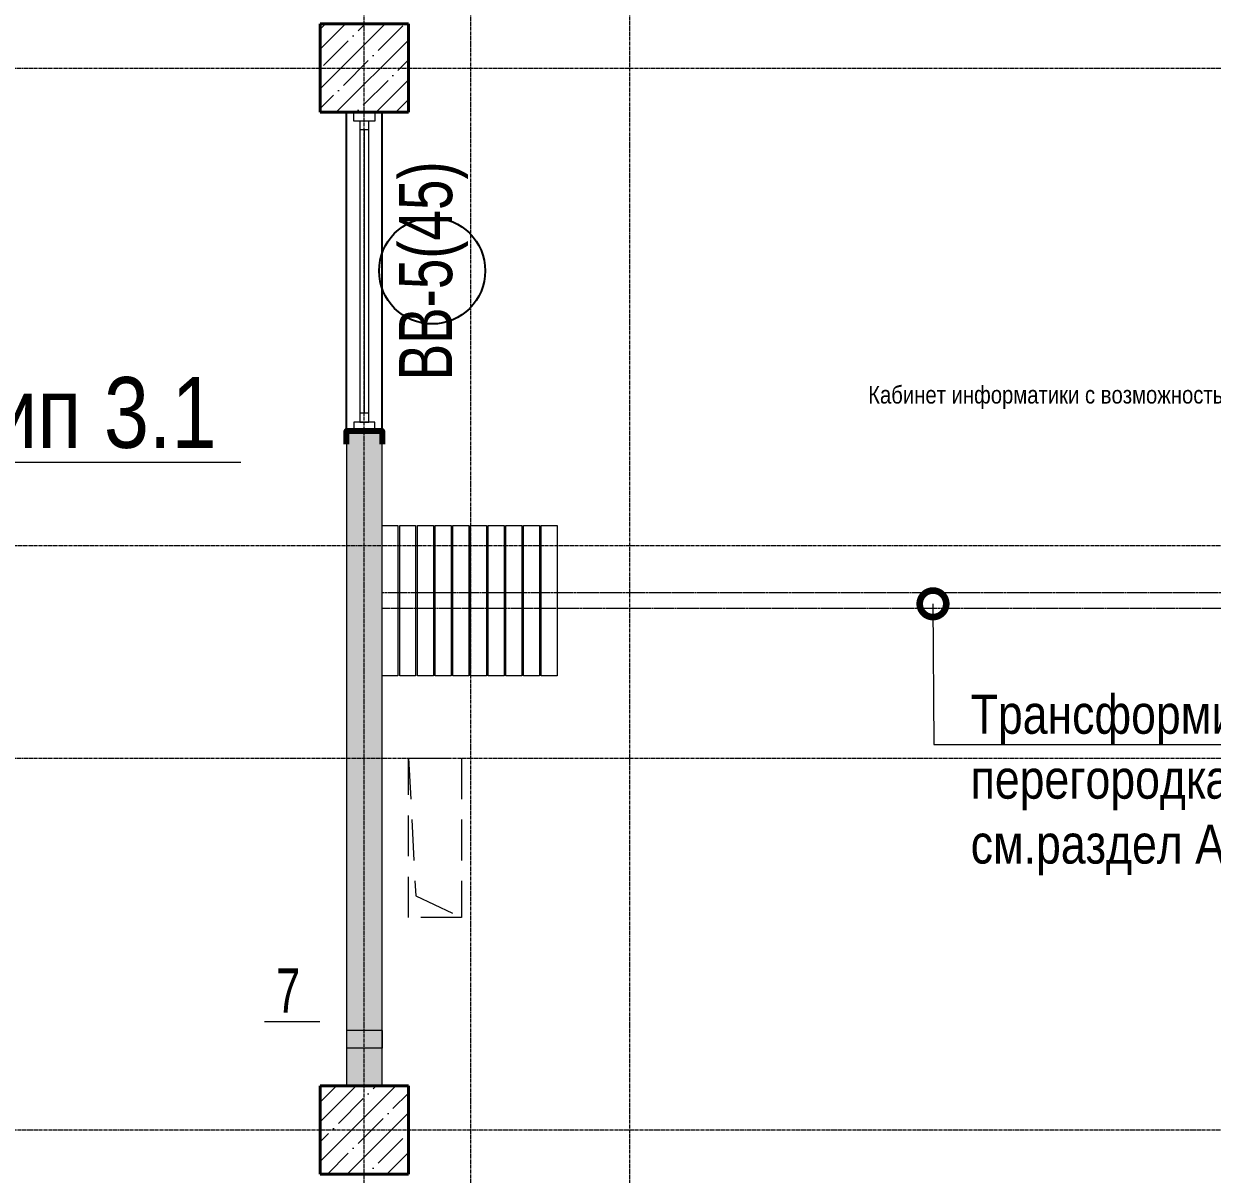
# Model space of a CAD drawing. Header units: millimetres. Extents: x -231292 to 573618, y -153144 to 564035.
# Drawn here: x 153804 to 160520, y 438852 to 445352 of the extents above; entities that cross this region are included whole.
import ezdxf
from ezdxf import colors
from ezdxf.entities.mleader import LeaderData, LeaderLine
from ezdxf.enums import TextEntityAlignment as Align
from ezdxf.math import Vec2, Vec3

# ---------------------------------------------------------------- set-up
doc = ezdxf.new("R2010")
doc.units = ezdxf.units.MM
for name, pattern in [('ADSK_Невидимые', [5, 3, -2]), ('CENTER2', [28.575, 19.05, -3.175, 3.175, -3.175]), ('HIDDEN', [9.525, 6.35, -3.175]), ('HIDDEN2', [4.7625, 3.175, -1.5875])]:
    doc.linetypes.add(name, pattern=pattern)
doc.layers.get('0').update_dxf_attribs({"color": 250})
doc.layers.get('Defpoints').update_dxf_attribs({"color": 250})
for name, color, linetype, lineweight in [('АР_Area', 250, 'Continuous', 5), ('АР_Витраж', 250, 'Continuous', 13), ('АР_Витраж марка', 250, 'Continuous', 9), ('АР_Колонны', 250, 'Continuous', 35), ('АР_Отв. марка', 250, 'Continuous', 9), ('АР_Стены ЖБ', 250, 'Continuous', 35), ('АР_Стены ПЕНОблок', 250, 'Continuous', 20), ('АР_Штриховка', 250, 'Continuous', 0), ('КМ_Фахверки', 250, 'Continuous', 80), ('ОВ_Классы', 250, 'Continuous', 0), ('ОВ_Кондиционирование', 250, 'Continuous', 5), ('Размеры зашивки ГКЛ', 250, 'Continuous', 0), ('РД_Оси_100', 250, 'Continuous', 0), ('РД_проем_инж перемыч_фахверк', 250, 'Continuous', 18), ('ТХ_Оборудование', 250, 'Continuous', 9)]:
    doc.layers.add(name, color=color, linetype=linetype, lineweight=lineweight)
doc.layers.add('АР_Делит', color=250, linetype='Continuous', lineweight=0, plot=False)
doc.layers.add('РД_Проем', color=250, linetype='Continuous', lineweight=0, plot=False)
doc.layers.add('РД_Витраж_вн', color=250, linetype='Continuous')
doc.styles.add('Arial0', font='arial.ttf')
doc.styles.add('Arial_09', font='ARIALN.TTF', dxfattribs={"width": 0.9})
doc.styles.add('style1', font='ARIALN.TTF')
pattern_1 = [(45, (50428.77, 366201.75), (-112.2532, 112.2532), []), (45, (50541.02, 366201.75), (-112.2532, 112.2532), [198.4375, -39.6875, 0, -39.6875])]

# ---------------------------------------------------------------- blocks, each defined once
blk = doc.blocks.new('Ф_пеноблок 200')
at = {"layer": 'КМ_Фахверки'}
blk.add_lwpolyline([(0, -75), (0, 0), (200, 0), (200, -75)], dxfattribs=at)
blk = doc.blocks.new('otv пунктир')
at = {"linetype": 'HIDDEN', "ltscale": 0.07}
blk.add_lwpolyline([(0, 0), (0, 1), (1, 1), (1, 0)], close=True, dxfattribs=at)
blk.add_lwpolyline([(0, 1), (0.1346, 0.1366), (1, 0)], dxfattribs=at)
blk = doc.blocks.new('СОШ_2200_АР_ОСИ_М100_28.05.24')
at = {"layer": 'РД_Оси_100', "linetype": 'CENTER2'}
for p, q in [((-5954.958, 78900), (119910, 78900)), ((119910, 76200), (-5954.958, 76200)), ((-5954.958, 75000), (119910, 75000)), ((89599.446, 72900), (119910, 72900))]:
    blk.add_line(p, q, dxfattribs=at)
for points in [[(105300, -6155), (105300, 139938.679)], [(105900, 139938.679), (105900, -6155)], [(106800, -6155), (106800, 139938.679)]]:
    blk.add_lwpolyline(points, dxfattribs=at)
blk = doc.blocks.new('_DotSmall')
at = {"color": 0, "linetype": 'ByBlock', "const_width": 0.5}
blk.add_lwpolyline([(-0.0625, 0, 1), (0.0625, 0, 1)], format="xyb", close=True, dxfattribs=at)
blk = doc.blocks.new('MOK-МаркаПом_овал_ареал')
for p, q in [((-2.75, 3), (2.75, 3)), ((-2.75, -3), (2.75, -3))]:
    blk.add_line(p, q)
for centre, radius, start, end in [((-2.75, 0), 3, 90, 270), ((2.75, 0), 3, 270, 90), ((-3.75, 0), 3.5, 0, 0.00095)]:
    blk.add_arc(centre, radius, start, end)
at = {"color": 0, "style": 'style1'}
blk.add_attdef('АР-ПОМЕЩЕНИЕ:НОМЕР', text='', height=3.5, dxfattribs=at).set_placement((0, 0), align=Align.MIDDLE)
at = {"layer": 'Defpoints', "color": 2, "style": 'style1'}
blk.add_attdef('АР-ПОМЕЩЕНИЕ:НАИМЕНОВАНИЕ', text='', height=1, dxfattribs=at).set_placement((-0.094, -4.814), align=Align.MIDDLE)
blk = doc.blocks.new('MOK-МаркаПроема инж.')
blk.add_line((-1.328, -1.754), (1.802, -1.754))
at = {"color": 0, "style": 'Arial0', "width": 0.7}
blk.add_attdef('АР-ПРОЕМ:Коробка', text='', height=2.5, dxfattribs=at).set_placement((0, 0), align=Align.MIDDLE)
blk = doc.blocks.new('МаркаВитража1')
at = {"layer": 'Defpoints'}
blk.add_circle((0, 0), 3, dxfattribs=at)
at = {"color": 0, "linetype": 'ByBlock', "lineweight": -2, "style": 'Arial_09', "width": 0.9}
blk.add_attdef('АР-ОКНО:НАИМЕНОВАНИЕ', text='', height=3, dxfattribs=at).set_placement((0, 0), align=Align.MIDDLE)

msp = doc.modelspace()

# ---------------------------------------------------------------- hatches: boundary and pattern name
at = {"layer": 'АР_Штриховка', "linetype": 'Continuous', "lineweight": 5}
h = msp.add_hatch(dxfattribs=at)
h.set_pattern_fill('ANSI35', color=256, scale=25, style=0)
h.set_pattern_definition(pattern_1)
h.paths.add_polyline_path([(155478.768, 444851.753), (155978.768, 444851.753), (155978.768, 445351.753), (155478.768, 445351.753)], flags=0)
at = {"layer": 'АР_Штриховка', "linetype": 'Continuous', "lineweight": 0}
h = msp.add_hatch(dxfattribs=at)
h.set_pattern_fill('AR-CONC', color=256, angle=-315, style=0)
h.set_pattern_definition([(95, (50428.77, 366201.75), (140.09465, 117.55338), [19.05, -209.55]), (40, (50428.77, 366201.75), (-160.01845, 110.17673), [15.24, -167.64058]), (145.45144, (50440.44, 366211.55), (-19.9238, 227.7301), [16.19, -178.09024]), (91.1842, (50392.85, 366237.67), (221.41024, 161.9534), [28.575, -314.325]), (141.63556, (50411.3, 366251.17), (-7.0866, 342.82676), [24.285, -267.1356]), (36.18415, (50392.85, 366237.67), (-7.0866, 342.82676), [22.85997, -251.45973]), (66, (50419.79, 366246.65), (179.51998, 34.89515), [19.05, -209.55]), (11, (50419.79, 366246.65), (-86.53993, 173.9412), [15.24, -167.64]), (116.45145, (50434.75, 366249.56), (92.98005, 208.83634), [16.19, -178.08994]), (82.5, (50428.77, 366201.75), (-57.60547, 61.973414), [0, -165.608, 0, -170.18, 0, -168.275]), (52.5, (50428.77, 366201.75), (-23.58973, 118.087), [0, -97.028, 0, -161.798, 0, -64.135]), (12.5, (50388.716, 366161.7), (99.927863, 91.826196), [0, -63.5, 0, -198.12, 0, -262.89]), (2.5, (50370.76, 366143.74), (86.7639, 122.72239), [0, -82.55, 0, -131.572, 0, -186.69])])
h.paths.add_polyline_path([(155828.768, 444852.753), (155628.768, 444852.753), (155628.768, 444851.753), (155828.768, 444851.753)], flags=0)
h.paths.add_polyline_path([(155828.768, 443051.753), (155628.768, 443051.753), (155628.768, 439351.753), (155828.768, 439351.753)], flags=0)
at = {"layer": 'АР_Штриховка', "linetype": 'Continuous', "lineweight": 5}
h = msp.add_hatch(dxfattribs=at)
h.set_pattern_fill('ANSI35', color=256, scale=25, style=0)
h.set_pattern_definition(pattern_1)
h.paths.add_polyline_path([(155478.768, 438851.753), (155978.768, 438851.753), (155978.768, 439351.753), (155478.768, 439351.753)], flags=0)
at = {"layer": 'ОВ_Кондиционирование', "linetype": 'Continuous', "lineweight": 5}
for points in [[(155828.768, 439664.253), (155628.768, 439664.253), (155728.768, 439614.253)], [(155828.768, 439564.253), (155828.768, 439664.253), (155728.768, 439614.253)]]:
    msp.add_hatch(color=256, dxfattribs=at).paths.add_polyline_path(points, flags=0)

# ---------------------------------------------------------------- linework, layer by layer
at = {"layer": 'АР_Витраж', "linetype": 'Continuous', "lineweight": 5}
for p, q in [((155628.768, 444851.753), (155628.768, 443051.753)), ((155828.768, 444851.753), (155828.768, 443051.753))]:
    msp.add_line(p, q, dxfattribs=at)
at = {"layer": 'АР_Витраж', "linetype": 'Continuous', "lineweight": 13}
for p, q in [((155753.768, 444751.753), (155703.768, 444751.753)), ((155728.768, 444751.753), (155728.768, 443151.753)), ((155753.768, 443151.753), (155703.768, 443151.753))]:
    msp.add_line(p, q, dxfattribs=at)
for points in [[(155668.768, 444801.753), (155668.768, 444851.753), (155788.768, 444851.753), (155788.768, 444801.753)], [(155753.768, 444801.753), (155703.768, 444801.753), (155703.768, 443101.753), (155753.768, 443101.753)], [(155668.768, 443101.753), (155668.768, 443051.753), (155788.768, 443051.753), (155788.768, 443101.753)]]:
    msp.add_lwpolyline(points, close=True, dxfattribs=at)
at = {"layer": 'АР_Колонны', "linetype": 'HIDDEN2', "lineweight": 25}
for p, q in [((155478.768, 445351.753), (155978.768, 445351.753)), ((155478.768, 444851.753), (155478.768, 445351.753)), ((155978.768, 445351.753), (155978.768, 444851.753)), ((155978.768, 444851.753), (155478.768, 444851.753)), ((155478.768, 439351.753), (155978.768, 439351.753)), ((155478.768, 438851.753), (155478.768, 439351.753)), ((155978.768, 439351.753), (155978.768, 438851.753)), ((155978.768, 438851.753), (155478.768, 438851.753))]:
    msp.add_line(p, q, dxfattribs=at)
at = {"layer": 'АР_Колонны', "linetype": 'Continuous', "lineweight": 35}
for p, q in [((155978.768, 445351.753), (155478.768, 445351.753)), ((155478.768, 445351.753), (155478.768, 444851.753)), ((155978.768, 444851.753), (155978.768, 445351.753)), ((155478.768, 444851.753), (155978.768, 444851.753)), ((155978.768, 439351.753), (155478.768, 439351.753)), ((155478.768, 439351.753), (155478.768, 438851.753)), ((155978.768, 438851.753), (155978.768, 439351.753)), ((155478.768, 438851.753), (155978.768, 438851.753))]:
    msp.add_line(p, q, dxfattribs=at)
at = {"layer": 'АР_Стены ЖБ', "linetype": 'Continuous', "lineweight": 40}
for p, q in [((155978.768, 445351.753), (155478.768, 445351.753)), ((155478.768, 445351.753), (155478.768, 444851.753)), ((155978.768, 444851.753), (155978.768, 445351.753)), ((155478.768, 444851.753), (155978.768, 444851.753)), ((155978.768, 439351.753), (155478.768, 439351.753)), ((155478.768, 439351.753), (155478.768, 438851.753)), ((155978.768, 438851.753), (155978.768, 439351.753)), ((155478.768, 438851.753), (155978.768, 438851.753))]:
    msp.add_line(p, q, dxfattribs=at)
at = {"layer": 'АР_Стены ПЕНОблок', "linetype": 'Continuous', "lineweight": 20}
for p, q in [((155828.768, 444852.753), (155628.768, 444852.753)), ((155628.768, 444852.753), (155628.768, 444851.753)), ((155628.768, 444851.753), (155828.768, 444851.753)), ((155828.768, 444851.753), (155828.768, 444852.753)), ((155828.768, 443051.753), (155628.768, 443051.753)), ((155628.768, 443051.753), (155628.768, 439351.753)), ((155828.768, 439351.753), (155828.768, 443051.753)), ((155628.768, 439351.753), (155828.768, 439351.753))]:
    msp.add_line(p, q, dxfattribs=at)
at = {"layer": 'ОВ_Кондиционирование', "linetype": 'Continuous', "lineweight": 9}
for p, q in [((155628.768, 439664.253), (155628.768, 439564.253)), ((155828.768, 439664.253), (155628.768, 439664.253)), ((155828.768, 439664.253), (155828.768, 439564.253)), ((155828.768, 439564.253), (155628.768, 439564.253))]:
    msp.add_line(p, q, dxfattribs=at)
at = {"layer": 'РД_Витраж_вн', "linetype": 'Continuous', "lineweight": -3}
for p, q in [((155628.768, 443051.753), (155628.768, 444851.753)), ((155828.768, 443051.753), (155828.768, 444851.753))]:
    msp.add_line(p, q, dxfattribs=at)
at = {"layer": 'РД_Проем', "linetype": 'Continuous', "lineweight": 0}
for p, q in [((155628.768, 443051.753), (155628.768, 444851.753)), ((155828.768, 443051.753), (155828.768, 444851.753))]:
    msp.add_line(p, q, dxfattribs=at)
at = {"layer": 'РД_проем_инж перемыч_фахверк', "linetype": 'Continuous', "lineweight": 18}
for p, q in [((155628.768, 444851.753), (155628.768, 443051.753)), ((155828.768, 444851.753), (155828.768, 443051.753))]:
    msp.add_line(p, q, dxfattribs=at)
at = {"layer": 'ТХ_Оборудование'}
for points in [[(155918.768, 442517.795), (155918.768, 441667.795), (155828.768, 441667.795), (155828.768, 442517.795)], [(156018.768, 442517.795), (156018.768, 441667.795), (155928.768, 441667.795), (155928.768, 442517.795)], [(156118.768, 442517.795), (156118.768, 441667.795), (156028.768, 441667.795), (156028.768, 442517.795)], [(156218.768, 442517.795), (156218.768, 441667.795), (156128.768, 441667.795), (156128.768, 442517.795)], [(156318.768, 442517.795), (156318.768, 441667.795), (156228.768, 441667.795), (156228.768, 442517.795)], [(156418.768, 442517.795), (156418.768, 441667.795), (156328.768, 441667.795), (156328.768, 442517.795)], [(156518.768, 442517.795), (156518.768, 441667.795), (156428.768, 441667.795), (156428.768, 442517.795)], [(156618.768, 442517.795), (156618.768, 441667.795), (156528.768, 441667.795), (156528.768, 442517.795)], [(156718.768, 442517.795), (156718.768, 441667.795), (156628.768, 441667.795), (156628.768, 442517.795)], [(156818.768, 442517.795), (156818.768, 441667.795), (156728.768, 441667.795), (156728.768, 442517.795)]]:
    msp.add_lwpolyline(points, close=True, dxfattribs=at)
at = {"layer": 'ТХ_Оборудование', "linetype": 'ADSK_Невидимые'}
msp.add_lwpolyline([(164928.768, 442047.795), (155828.768, 442047.795), (155828.768, 442137.795), (164928.768, 442137.795)], close=True, dxfattribs=at)

# ---------------------------------------------------------------- block references
at = {"layer": 'АР_Area', "linetype": 'Continuous', "lineweight": 5, "xscale": 100, "yscale": 100, "zscale": 100}
msp.add_blockref('MOK-МаркаПом_овал_ареал', (161248.93, 443726.243), dxfattribs=at).add_auto_attribs({'АР-ПОМЕЩЕНИЕ:НОМЕР': '4.043', 'АР-ПОМЕЩЕНИЕ:НАИМЕНОВАНИЕ': 'Кабинет информатики с возможностью деления трансформируемой перегородкой на 2 помещения'})
at = {"layer": 'АР_Витраж марка', "linetype": 'Continuous', "lineweight": 9, "xscale": 100, "yscale": 100, "zscale": 100, "rotation": 89.99999999999999}
msp.add_blockref('МаркаВитража1', (156112.165, 443955.736), dxfattribs=at).add_auto_attribs({'АР-ОКНО:НАИМЕНОВАНИЕ': 'ВВ-5(45)'})
at = {"layer": 'АР_Отв. марка', "linetype": 'Continuous', "lineweight": 9, "xscale": 100, "yscale": 100, "zscale": 100}
msp.add_blockref('MOK-МаркаПроема инж.', (155298.018, 439889.351, 580), dxfattribs=at).add_auto_attribs({'АР-ПРОЕМ:Коробка': '7'})
at = {"layer": 'КМ_Фахверки'}
msp.add_blockref('Ф_пеноблок 200', (155628.768, 443051.753), dxfattribs=at)
at = {"layer": 'ОВ_Классы', "xscale": 300, "yscale": 900}
msp.add_blockref('otv пунктир', (155978.768, 440301.753), dxfattribs=at)
at = {"layer": 'РД_Оси_100'}
msp.add_blockref('СОШ_2200_АР_ОСИ_М100_28.05.24', (50428.768, 366201.753), dxfattribs=at)

# ---------------------------------------------------------------- leaders
at = {"layer": 'АР_Делит', "lineweight": 0}
ml = msp.add_multileader_mtext('Standard', dxfattribs=at)
ml.set_content('зашивка согласно дизайн-проекту', color=256, style='style1')
ml.set_leader_properties(color=256)
ml.build(insert=Vec2(0, 0))
ml.multileader.update_dxf_attribs({"has_dogleg": 0, "text_left_attachment_type": 6, "text_right_attachment_type": 6, "arrow_head_size": 500, "scale": 100})
ctx = ml.context
ctx.base_point, ctx.scale, ctx.char_height, ctx.arrow_head_size, ctx.landing_gap_size, ctx.plane_origin, ctx.plane_x_axis, ctx.plane_y_axis = Vec3(119673.407, 440940.695), 100, 300, 500, 50, Vec3(109508.807, 440255.308), Vec3(1, 0.00000001), Vec3(-0.00000001, 1)
ctx.left_attachment, ctx.right_attachment = 6, 6
notes = []
notes.append((ctx, [(1, (1, 1, 0), (119665.407, 440940.695), (1, 0.00000001), 8, [(0, [(119191.375, 442563.864)], 0, [])])]))
ctx.mtext.insert, ctx.mtext.text_direction, ctx.mtext.rotation, ctx.mtext.width, ctx.mtext.defined_height, ctx.mtext.flow_direction = Vec3(119723.407, 441328.894), Vec3(1, 0.00000001), 0.00000001, 4538.94863, 395.157, 5
at = {"layer": 'Размеры зашивки ГКЛ'}
ml = msp.add_multileader_mtext('Standard', dxfattribs=at)
ml.set_content('\\pxsm1;Тип 3.1 ', color=(0, 0, 138), style='style1')
ml.set_leader_properties(color=256, linetype='ByLayer', lineweight=9)
ml.build(insert=Vec2(0, 0))
ml.multileader.update_dxf_attribs({"has_dogleg": 0, "text_left_attachment_type": 6, "text_right_attachment_type": 6, "text_bottom_attachment_type": 10, "dogleg_length": 25, "arrow_head_size": 400})
ctx = ml.context
ctx.base_point, ctx.char_height, ctx.arrow_head_size, ctx.landing_gap_size, ctx.plane_origin = Vec3(153295.277, 442875.598), 400, 400, 50, Vec3(145919.58, 449846.163)
ctx.left_attachment, ctx.right_attachment, ctx.top_attachment = 6, 6, 10
notes.append((ctx, [(0, (1, 1, 0), (153270.277, 442875.598), (1, 0), 25, [(1, [(151606.768, 442872.598)], 0, [])])]))
ctx.mtext.insert, ctx.mtext.width, ctx.mtext.defined_height, ctx.mtext.line_spacing_factor, ctx.mtext.flow_direction = Vec3(153345.277, 443355.598), 1668.44707, 600, 0.3, 5
at = {"layer": 'ТХ_Оборудование'}
ml = msp.add_multileader_mtext('Standard', dxfattribs=at)
ml.set_content('\\pxsm1;Трансформируемая перегородка_тип 9 см.раздел АИ ', color=256, style='style1')
ml.set_leader_properties(color=256, linetype='ByLayer', lineweight=9)
ml.set_arrow_properties(name='DOTSMALL')
ml.build(insert=Vec2(0, 0))
ml.multileader.update_dxf_attribs({"text_left_attachment_type": 6, "text_right_attachment_type": 6, "text_bottom_attachment_type": 10, "dogleg_length": 25, "arrow_head_size": 300})
ctx = ml.context
ctx.base_point, ctx.char_height, ctx.arrow_head_size, ctx.landing_gap_size, ctx.plane_origin = Vec3(159105.375, 441279.319), 220, 300, 50, Vec3(150014.037, 444742.023)
ctx.left_attachment, ctx.right_attachment, ctx.top_attachment = 6, 6, 10
notes.append((ctx, [(0, (1, 1, 0), (158947.364, 441279.319), (1, 0), 158.01, [(1, [(158942.312, 442074.54)], 0, [])])]))
ctx.mtext.insert, ctx.mtext.width, ctx.mtext.defined_height, ctx.mtext.line_spacing_factor, ctx.mtext.flow_direction = Vec3(159155.375, 441560.396), 2672.40951, 2067.07, 0.3, 5
for ctx, leaders in notes:
    for number, flags, end, landing, length, lines in leaders:
        leader = LeaderData()
        leader.index, (leader.has_last_leader_line, leader.has_dogleg_vector, leader.attachment_direction) = number, flags
        leader.last_leader_point, leader.dogleg_vector, leader.dogleg_length = Vec3(end), Vec3(landing), length
        for number, points, colour, breaks in lines:
            line = LeaderLine()
            line.index, line.vertices, line.color, line.breaks = number, Vec3.list(points), colors.encode_raw_color(colour), breaks
            leader.lines.append(line)
        ctx.leaders.append(leader)

doc.saveas('drawing.dxf')
